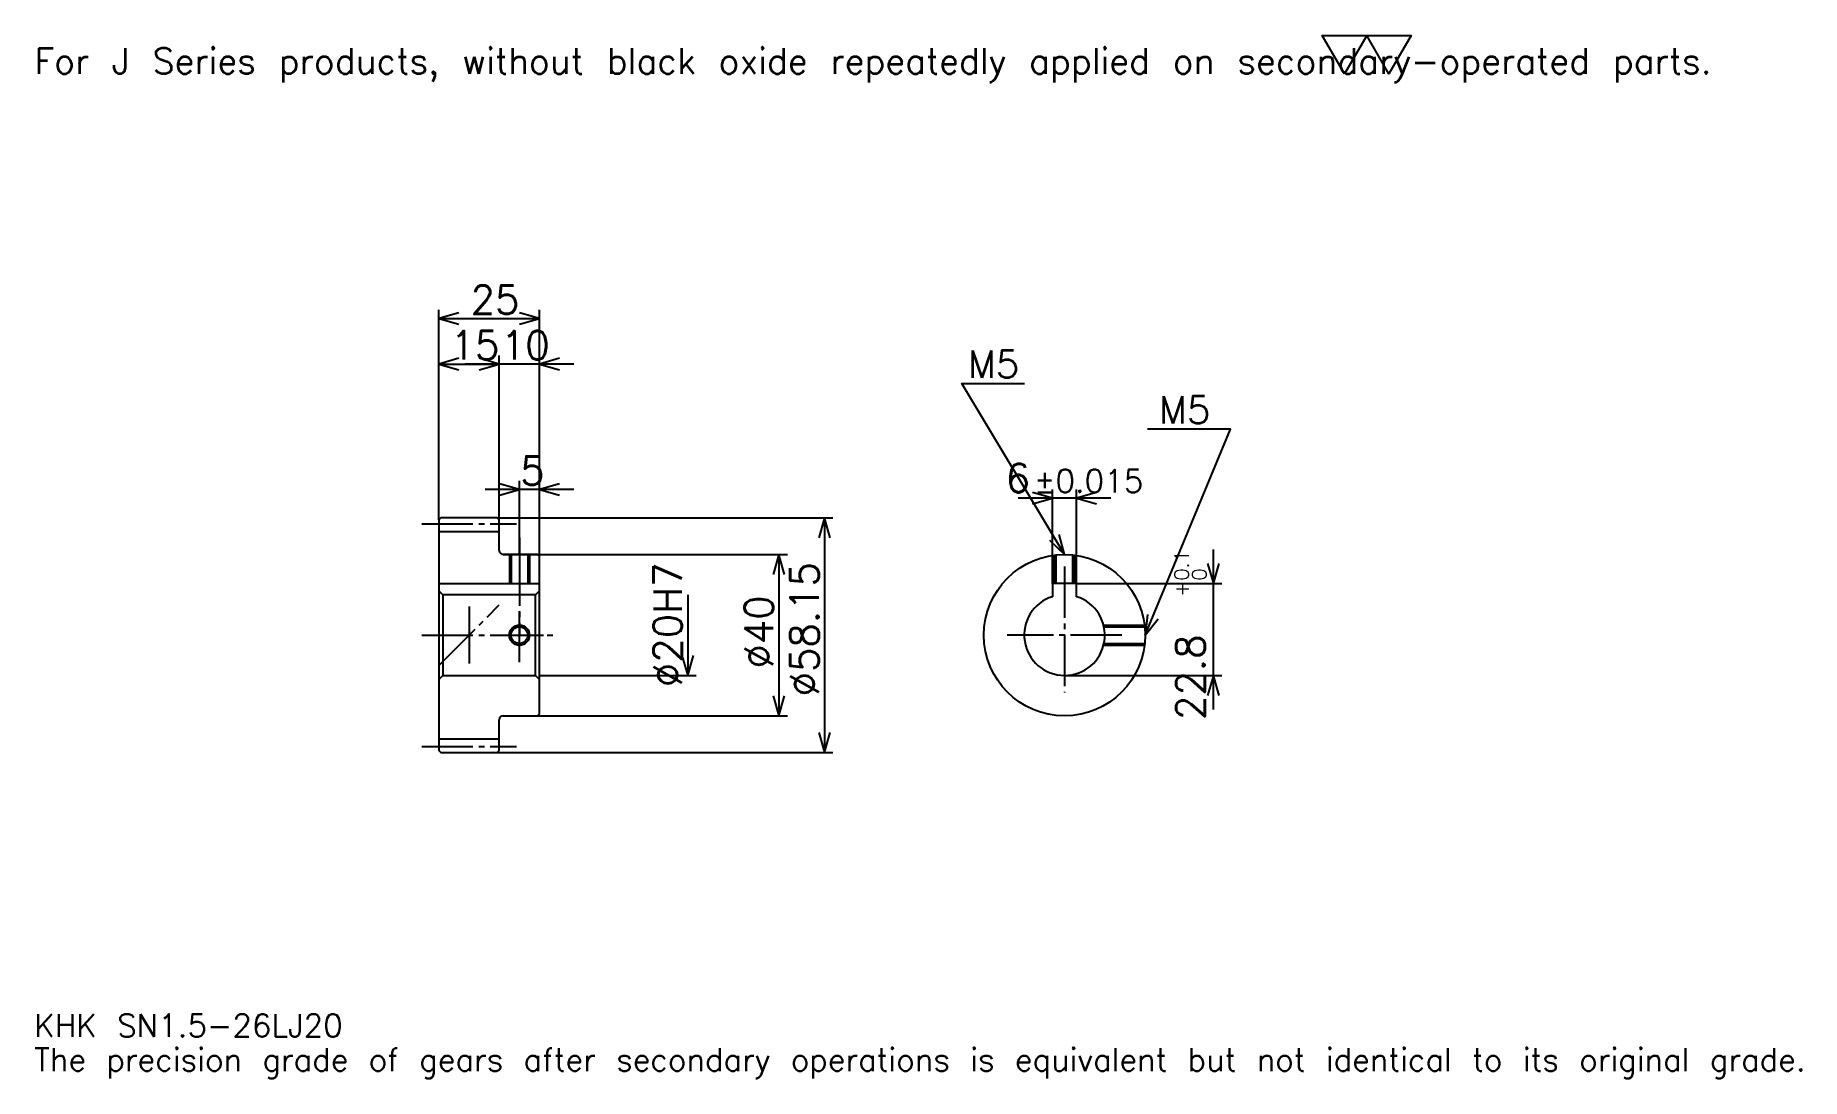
# Model space of a CAD drawing. Extents: x 14 to 453, y 5 to 264.
import ezdxf

# ---------------------------------------------------------------- set-up
doc = ezdxf.new("R2010")
doc.units = 0
doc.linetypes.add('DASHDOT', pattern=[16.95652, 12.717391, -1.413043, 1.413043, -1.413043])
doc.layers.get('0').update_dxf_attribs({"linetype": 'CONTINUOUS'})
doc.layers.add('DASHDOT', color=6, linetype='DASHDOT')
doc.styles.add('KANJI', font='TXT', dxfattribs={"bigfont": 'BIGFONT'})

msp = doc.modelspace()

# ---------------------------------------------------------------- linework, layer by layer
at = {"color": 5}
for p, q in [((114.456528, 144.240219), (114.456528, 195.816299)), ((114.456528, 193.696732), (139.456528, 193.696732)), ((139.456528, 144.240219), (139.456528, 195.816299)), ((129.456528, 144.240219), (129.456528, 184.511963)), ((114.456528, 182.392395), (129.456528, 182.392395)), ((147.934784, 182.392395), (120.978264, 182.392395)), ((134.456528, 144.240219), (134.456528, 153.424988)), ((147.934784, 151.305435), (125.978264, 151.305435)), ((281.152161, 149.158691), (258.195679, 149.158691)), ((266.67392, 127.963051), (266.67392, 151.278259)), ((272.67392, 127.963051), (272.67392, 151.278259)), ((114.456528, 143.740219), (114.456528, 144.240219)), ((128.956528, 144.240219), (139.456528, 144.240219)), ((129.456528, 143.740219), (129.456528, 144.240219)), ((134.456528, 135.163055), (134.456528, 144.240219)), ((134.456528, 135.163055), (134.456528, 144.240219)), ((139.456528, 144.240219), (212.228271, 144.240219)), ((139.456528, 134.663055), (139.456528, 144.240219)), ((210.108704, 144.240219), (210.108704, 86.085884)), ((306.586975, 96.684784), (306.586975, 136.441315)), ((130.456528, 135.163055), (139.456528, 135.163055)), ((139.456528, 135.163055), (200.92392, 135.163055)), ((198.804352, 135.163055), (198.804352, 95.163048)), ((272.67392, 127.963051), (308.706543, 127.963051)), ((176.195663, 125.163048), (176.195663, 105.163048)), ((139.456528, 105.163048), (178.315216, 105.163048)), ((269.67392, 105.163048), (308.706543, 105.163048)), ((130.456528, 95.163048), (139.456528, 95.163048)), ((139.456528, 95.163048), (200.92392, 95.163048)), ((128.956528, 86.085884), (139.456528, 86.085884)), ((139.456528, 86.085884), (212.228271, 86.085884))]:
    msp.add_line(p, q, dxfattribs=at)
at = {"color": 4}
for p, q in [((114.456528, 140.865219), (129.456528, 140.865219)), ((114.456528, 127.963051), (139.456528, 127.963051)), ((115.456528, 125.163048), (115.456528, 105.163048)), ((138.456528, 125.163048), (139.456528, 126.163048)), ((138.456528, 105.163048), (139.456528, 104.163048)), ((114.456528, 89.460884), (129.456528, 89.460884))]:
    msp.add_line(p, q, dxfattribs=at)
at = {"color": 7}
msp.add_line((121.956528, 122.228264), (121.956528, 108.097832), dxfattribs=at)
msp.add_lwpolyline([(339.130432, 254.347824), (333.619568, 263.899994), (355.663025, 263.899994), (350.152161, 254.347824), (344.641296, 263.899994), (339.130432, 254.347824)], dxfattribs=at)
at = {"color": 5}
for points in [[(119.402176, 195.109772), (114.456528, 193.696732), (119.402176, 192.283691)], [(134.51088, 192.283691), (139.456528, 193.696732), (134.51088, 195.109772)], [(119.402176, 183.80542), (114.456528, 182.392395), (119.402176, 180.97934)], [(124.51088, 180.97934), (129.456528, 182.392395), (124.51088, 183.80542)], [(124.51088, 180.97934), (129.456528, 182.392395), (124.51088, 183.80542)], [(144.402176, 183.80542), (139.456528, 182.392395), (144.402176, 180.97934)], [(269.67392, 135.163055), (244.239136, 177.554352), (259.782593, 177.554352)], [(289.67392, 115.163048), (310.869568, 166.25), (290.239136, 166.25)], [(129.51088, 149.892395), (134.456528, 151.305435), (129.51088, 152.718475)], [(144.402176, 152.718475), (139.456528, 151.305435), (144.402176, 149.892395)], [(261.728271, 147.745651), (266.67392, 149.158691), (261.728271, 150.571747)], [(277.619568, 150.571747), (272.67392, 149.158691), (277.619568, 147.745651)], [(211.521744, 139.294556), (210.108704, 144.240219), (208.695663, 139.294556)], [(265.917725, 138.67691), (269.67392, 135.163055), (268.341064, 140.13092)], [(200.217392, 130.217392), (198.804352, 135.163055), (197.391312, 130.217392)], [(305.17392, 132.908691), (306.586975, 127.963051), (308, 132.908691)], [(290.264038, 120.272644), (289.67392, 115.163048), (292.874359, 119.189629)], [(174.782623, 110.108704), (176.195663, 105.163048), (177.608704, 110.108704)], [(308, 100.2174), (306.586975, 105.163048), (305.17392, 100.2174)], [(197.391312, 100.108704), (198.804352, 95.163048), (200.217392, 100.108704)], [(208.695663, 91.031532), (210.108704, 86.085884), (211.521744, 91.031532)]]:
    msp.add_lwpolyline(points, dxfattribs=at)
at = {"color": 4}
for points in [[(129.456528, 136.163055), (129.456528, 143.740219), (128.956528, 144.240219), (114.956528, 144.240219), (114.456528, 143.740219), (114.456528, 104.163048)], [(130.456528, 95.163048), (138.956528, 95.163048), (139.456528, 95.663048), (139.456528, 134.663055), (138.956528, 135.163055), (130.456528, 135.163055)], [(131.956528, 135.163055), (131.956528, 127.963051)], [(132.391525, 135.163055), (132.391525, 127.963051)], [(136.52153, 135.163055), (136.52153, 127.963051)], [(136.956528, 135.163055), (136.956528, 127.963051)], [(267.17392, 127.963051), (267.17392, 135.00618)], [(267.608917, 127.963051), (267.608917, 135.056152)], [(271.738922, 127.963051), (271.738922, 135.056152)], [(272.17392, 127.963051), (272.17392, 135.00618)], [(272.67392, 124.702438), (272.67392, 127.963051), (266.67392, 127.963051), (266.67392, 124.702438)], [(114.456528, 104.163048), (115.456528, 105.163048), (138.456528, 105.163048), (138.456528, 125.163048), (115.456528, 125.163048), (114.456528, 126.163048)], [(279.356384, 117.663048), (289.517059, 117.663048)], [(279.458374, 117.22805), (289.567017, 117.22805)], [(279.356384, 112.663048), (289.517059, 112.663048)], [(279.458374, 113.098045), (289.567017, 113.098045)], [(114.456528, 104.163048), (114.456528, 86.585884), (114.956528, 86.085884), (128.956528, 86.085884), (129.456528, 86.585884), (129.456528, 94.163048)]]:
    msp.add_lwpolyline(points, dxfattribs=at)
for centre, radius in [((269.67392, 115.163048), 20), ((134.456528, 115.163048), 2.065)]:
    msp.add_circle(centre, radius, dxfattribs=at)
at = {"color": 7}
msp.add_circle((134.456528, 115.163048), 2.5, dxfattribs=at)
at = {"color": 4}
for centre, radius, start, end in [((130.456528, 136.163055), 1, 180, 270), ((269.67392, 115.163048), 10, 107.45760275, 72.54239725), ((130.456528, 94.163048), 1, 90, 180)]:
    msp.add_arc(centre, radius, start, end, dxfattribs=at)
at = {"layer": 'DASHDOT', "color": 7}
for p, q in [((110.2174, 142.740219), (133.695663, 142.740219)), ((134.456528, 135.163055), (134.456528, 115.163048)), ((269.67392, 132.202179), (269.67392, 100.92392)), ((114.456528, 107.663048), (129.456528, 122.663048)), ((110.2174, 115.163048), (143.695663, 115.163048)), ((283.913055, 115.163048), (255.434784, 115.163048)), ((110.2174, 87.585884), (133.695663, 87.585884))]:
    msp.add_line(p, q, dxfattribs=at)
for points in [[(134.456528, 139.402176), (134.456528, 123.723915)], [(134.456528, 108.42392), (134.456528, 121.902176)], [(127.7174, 115.163048), (141.195663, 115.163048)]]:
    msp.add_lwpolyline(points, dxfattribs=at)

# ---------------------------------------------------------------- texts
at = {"color": 7, "style": 'KANJI'}
for s, height, p in [('For J Series products, without black oxide repeatedly applied on secondary-operated parts.', 6.358696, (14.130435, 254.347824)), ('25', 7.065217, (122.364136, 194.827164)), ('15', 7.065217, (117.364136, 183.522827)), ('10', 7.065217, (129.864136, 183.522827)), ('M5', 6.782609, (245.652176, 178.967392)), ('M5', 6.782609, (293.065216, 167.663055)), ('5', 7.065217, (134.660339, 152.435867)), ('6', 7.065217, (255.08992, 150.571747)), ('%%p0.015', 5.652174, (262.083618, 150.571747)), ('KHK SN1.5-26LJ20', 5.652174, (14.130435, 15.543478)), ('The precision grade of gears after secondary operations is equivalent but not identical to its original grade.', 5.652174, (14.130435, 7.065217))]:
    msp.add_text(s, height=height, dxfattribs=at).set_placement(p)
for s, height, p in [('%%c20H7', 7.065217, (174.782623, 102.269028)), ('%%c58.15', 7.065217, (208.695663, 99.972832)), ('0.1', 3.532609, (300.510864, 128.675156)), ('+', 3.532609, (300.510864, 124.718643)), ('0', 3.532609, (304.891296, 128.675156)), ('%%c40', 7.065217, (197.391312, 106.86142)), ('22.8', 7.065217, (304.467407, 94.137581))]:
    msp.add_text(s, height=height, rotation=90, dxfattribs=at).set_placement(p)

doc.saveas('drawing.dxf')
